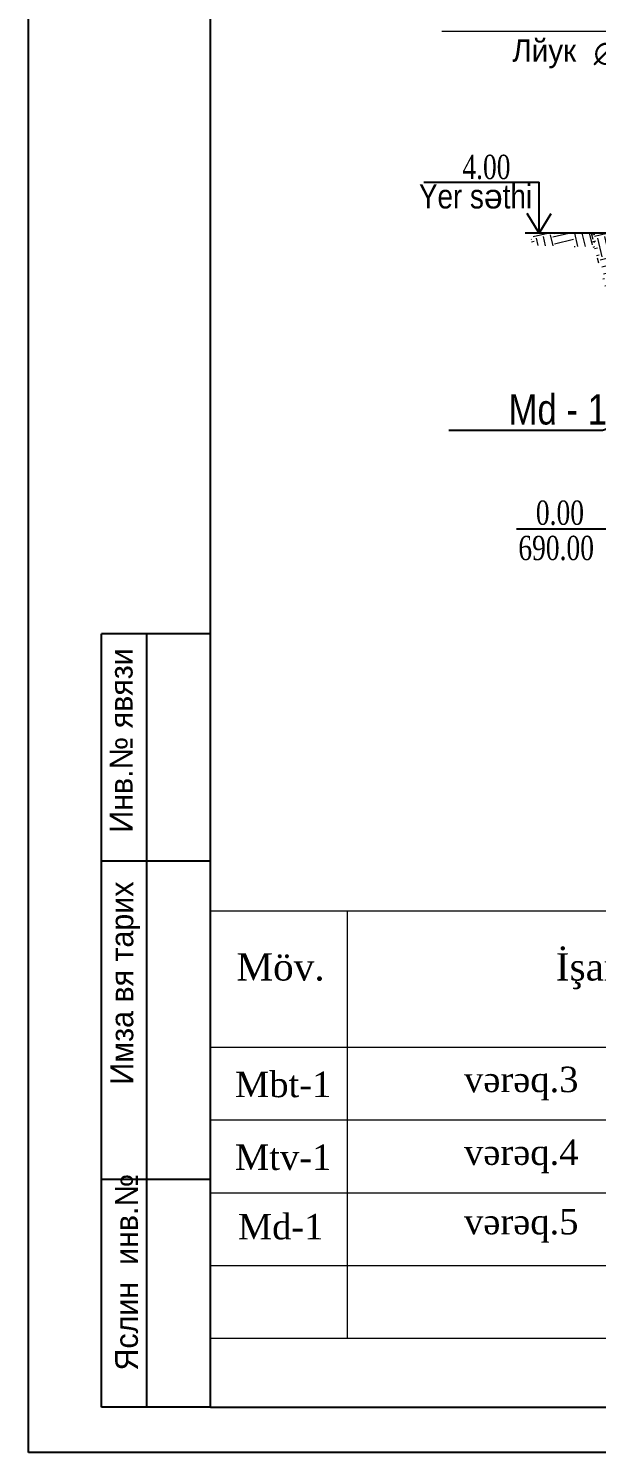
# Model space of a CAD drawing. Header units: millimetres. Extents: x 1067644 to 1117794, y -913136 to -692535.
# Drawn here: x 1075584 to 1082134, y -752919 to -736485 of the extents above; entities that cross this region are included whole.
import ezdxf
from ezdxf import colors
from ezdxf.entities.mleader import LeaderData, LeaderLine
from ezdxf.math import Vec2, Vec3

# ---------------------------------------------------------------- set-up
doc = ezdxf.new("R2010")
doc.units = ezdxf.units.MM
doc.layers.add('Annotation - Text', color=7, linetype='Continuous')
doc.layers.add('cedvel  0.09', color=7, linetype='Continuous', lineweight=13)
doc.styles.add('400', font='times.ttf', dxfattribs={"width": 0.75, "height": 300})
doc.styles.add('CP_ATTR', font='A3TI(LA).TTF')
doc.styles.get("Standard").update_dxf_attribs({"font": 'a3ar(la).ttf'})
doc.styles.add('style1', font='A3TI(LA).TTF', dxfattribs={"height": 200})
doc.styles.add('style3', font='ARIAAL_.TTF', dxfattribs={"height": 300})
doc.styles.add('style6', font='ARIALN.TTF', dxfattribs={"height": 300})
doc.styles.add('Times New  Roman', font='times.ttf')
doc.dimstyles.new('DIM_100', dxfattribs={"dimscale": 100, "dimtxt": 250, "dimasz": 2.5, "dimexe": 1.25, "dimexo": 0.625, "dimtad": 1, "dimdec": 0, "dimtxsty": 'style1', "dimblk": 'OBLIQUE', "dimcen": 2.5, "dimdle": 1.25, "dimclrd": 251, "dimclre": 251, "dimaunit": 1, "dimadec": 3, "dimazin": 0, "dimtfac": 1, "dimtdec": 0, "dimtmove": 1, "dimatfit": 3, "dimfxl": 1.25, "dimlwd": 5, "dimlwe": 5, "dimarcsym": 0})

# ---------------------------------------------------------------- blocks, each defined once
blk = doc.blocks.new('ntnntyht')
at = {"lineweight": 25}
for p, q in [((1961564, -50629), (1961564, -20955)), ((1963654, -41225), (1962400, -41225)), ((1963656, -43837), (1962402, -43837)), ((1963656, -47494), (1962402, -47494)), ((1963654, -50106), (1962400, -50106)), ((2003567, -50629), (1961564, -50629))]:
    blk.add_line(p, q, dxfattribs=at)
at = {"lineweight": 25, "ltscale": 15}
for q in [(1963654, -21476), (2003045, -50106)]:
    blk.add_line((1963654, -50106), q, dxfattribs=at)
at = {"lineweight": 25, "ltscale": 0.25}
for p, q in [((1962400, -50106), (1962400, -41225)), ((1962922, -50107), (1962922, -41225))]:
    blk.add_line(p, q, dxfattribs=at)
at = {"lineweight": 25, "char_height": 261.21, "width": 6227.25, "attachment_point": 1, "rotation": 90, "style": 'CP_ATTR'}
for s, insert in [('\\pt3143;Инв.№ явязи', (1962497, -43510)), ('\\pt3143;Имза вя тарих', (1962505, -46404)), ('\\pt3143;Яслин  инв.№', (1962558, -49687))]:
    blk.add_mtext(s, dxfattribs=dict(at, insert=insert))
blk = doc.blocks.new('_Oblique')
at = {"color": 0, "linetype": 'ByBlock', "lineweight": -2}
blk.add_line((-0.5, -0.5), (0.5, 0.5), dxfattribs=at)

msp = doc.modelspace()

# ---------------------------------------------------------------- hatches: boundary and pattern name
at = {"layer": 'Annotation - Text', "lineweight": 5, "ltscale": 20}
h = msp.add_hatch(dxfattribs=at)
h.set_pattern_fill('EARTH', color=253, scale=35, angle=-76.6397816)
h.set_pattern_definition([(283.360218, (216039, -37333.88), (267.590996, -164.8793), [222.25, -222.25]), (283.360218, (216120.09, -37314.62), (267.590996, -164.8793), [222.25, -222.25]), (283.360218, (216201.17, -37295.36), (267.590996, -164.8793), [222.25, -222.25]), (13.360218, (216234.62, -37315.97), (164.8793, 267.590996), [222.25, -222.25]), (13.360218, (216253.88, -37397.06), (164.8793, 267.590996), [222.25, -222.25]), (13.360218, (216273.14, -37478.15), (164.8793, 267.590996), [222.25, -222.25])])
edge = h.paths.add_edge_path(flags=17)
edge.add_line((1082113.226, -739007.313), (1082113.226, -738844.857))
h.paths.add_polyline_path([(1081375.262, -738844.857), (1082113.226, -738844.857), (1082113.226, -739007.313), (1081389.01, -738988.545)])
edge = h.paths.add_edge_path()
edge.add_line((1082113.226, -738844.857), (1082113.226, -739007.313))
h = msp.add_hatch(dxfattribs=at)
h.set_pattern_fill('EARTH', color=253, scale=35, angle=-76.6397816)
h.set_pattern_definition([(283.36022, (1115377.7, -668191.68), (267.591, -164.8793), [222.25, -222.25]), (283.36022, (1115458.79, -668172.42), (267.591, -164.8793), [222.25, -222.25]), (283.36022, (1115539.87, -668153.16), (267.591, -164.8793), [222.25, -222.25]), (13.36022, (1115573.32, -668173.77), (164.8793, 267.591), [222.25, -222.25]), (13.36022, (1115592.58, -668254.86), (164.8793, 267.591), [222.25, -222.25]), (13.36022, (1115611.84, -668335.94), (164.8793, 267.591), [222.25, -222.25])])
edge = h.paths.add_edge_path()
edge.add_line((1083233.405, -743078.742), (1083372.248, -743078.742))
h.paths.add_polyline_path([(1083234.63, -743078.742), (1083368.752, -743078.742), (1082238.355, -738844.857), (1082060.603, -738844.857)])

# ---------------------------------------------------------------- linework, layer by layer
at = {"color": 7}
for p, q in [((1080141.226, -738260.009), (1081474.235, -738260.009)), ((1082336.09, -742262.094), (1081209.781, -742262.094))]:
    msp.add_line(p, q, dxfattribs=at)
at = {"color": 0}
msp.add_line((1081472.212, -738844.857), (1081474.235, -738260.009), dxfattribs=at)
at = {"ltscale": 15}
msp.add_line((1083916.404, -738844.857), (1081313.209, -738844.857), dxfattribs=at)
at = {"lineweight": 20}
for p, q in [((1077684.044, -746669.595), (1077684.044, -751604.595)), ((1097109.044, -746669.595), (1077684.044, -746669.595)), ((1079259.044, -746669.595), (1079259.044, -748244.595)), ((1097109.044, -748244.595), (1077684.044, -748244.595)), ((1079259.044, -748244.595), (1079259.044, -751604.595)), ((1097109.044, -749084.595), (1077684.044, -749084.595))]:
    msp.add_line(p, q, dxfattribs=at)
at = {"color": 7, "ltscale": 15}
for points in [[(1081472.212, -738844.857), (1081333.61, -738620.513)], [(1081472.212, -738844.857), (1081610.814, -738620.513)]]:
    msp.add_lwpolyline(points, dxfattribs=at)
at = {"layer": 'cedvel  0.09', "lineweight": 20}
for p, q in [((1097109.044, -749924.595), (1077684.044, -749924.595)), ((1097109.044, -750764.595), (1077684.044, -750764.595)), ((1097109.044, -751604.595), (1077684.044, -751604.595))]:
    msp.add_line(p, q, dxfattribs=at)

# ---------------------------------------------------------------- block references
at = {"color": 3, "xscale": 1.004925508461463, "yscale": 1.004925508461463, "zscale": 1.004925508461463}
msp.add_blockref('ntnntyht', (-895641.897, -702041.285), dxfattribs=at)

# ---------------------------------------------------------------- texts
at = {"ltscale": 100, "char_height": 256, "width": 8986.82714, "attachment_point": 9, "style": 'style3'}
for s, insert in [('Лйук {\\L   }', (1081899.303, -736944.616)), ('\\A1;{\\fArial|b0|i0|c0|p34;∅}700', (1082949.768, -736908.668))]:
    msp.add_mtext(s, dxfattribs=dict(at, insert=insert))
at = {"lineweight": 9, "char_height": 280, "width": 23109.77763, "style": '400'}
for s, insert, attachment_point in [('{\\fTimes New Roman|b0|i0|c238|p18;4.0}0', (1080587.045, -737942.2), 1), ('{\\fTimes New Roman|b0|i0|c238|p18;0.0}0', (1081989.864, -741932.505), 3), ('{\\fTimes New Roman|b0|i0|c238|p18;690.00}', (1082104.789, -742339.507), 3)]:
    msp.add_mtext(s, dxfattribs=dict(at, insert=insert, attachment_point=attachment_point))
at = {"color": 0, "lineweight": 25, "insert": (1080086.676, -738281.824), "char_height": 280, "width": 3304.78713, "attachment_point": 1, "style": 'style6'}
msp.add_mtext('{\\fArial Narrow|b0|i0|c238|p34;Yer} {\\fArial Narrow|b0|i0|c238|p34;s\\fArial|b0|i0|c238|p34;ə\\fArial Narrow|b0|i0|c238|p34;thi}', dxfattribs=at)
at = {"color": 7, "lineweight": 5, "ltscale": 15, "char_height": 315, "width": 963.9764, "attachment_point": 1, "style": 'Times New  Roman'}
for s, insert in [('{\\fTimes New Roman|b0|i0|c238|p18;İşarə}', (1081665.425, -747157.008)), ('{\\fTimes New Roman|b0|i0|c238|p18;Möv.}', (1077981.358, -747157.008))]:
    msp.add_mtext(s, dxfattribs=dict(at, insert=insert))
at = {"lineweight": 25, "char_height": 420, "width": 6088.80326, "attachment_point": 1}
for s, insert in [('{\\fTimes New Roman|b0|i0|c238|p18;\\H0.7x;Mbt-1}', (1077965.897, -748523.949)), ('{\\fTimes New Roman|b0|i0|c238|p18;\\H0.7x;Mtv-1}', (1077965.897, -749363.949)), ('{\\fTimes New Roman|b0|i0|c238|p18;\\H0.7x;Md-1}', (1077998.745, -750165.313))]:
    msp.add_mtext(s, dxfattribs=dict(at, insert=insert))
at = {"lineweight": 40, "char_height": 420, "width": 1441.61089, "attachment_point": 1}
for s, insert in [('{\\fTimes New Roman|b0|i0|c238|p18;\\H0.7x;vərəq.3}', (1080606.823, -748465.957)), ('{\\fTimes New Roman|b0|i0|c238|p18;\\H0.7x;vərəq.4}', (1080606.823, -749305.957)), ('{\\fTimes New Roman|b0|i0|c238|p18;\\H0.7x;vərəq.5}', (1080606.823, -750107.321))]:
    msp.add_mtext(s, dxfattribs=dict(at, insert=insert))

# ---------------------------------------------------------------- leaders
at = {"ltscale": 5}
msp.add_leader([(1084876.6, -738259.437), (1084033.135, -736519.405), (1080350.768, -736519.405)], dimstyle='DIM_100', override={"dimgap": 0.625, "dimtad": 0}, dxfattribs=at)
at = {"color": 13, "linetype": 'ByBlock', "lineweight": 9}
ml = msp.add_multileader_mtext('Standard', dxfattribs=at)
ml.set_content('{\\fArial Narrow|b0|i0|c238|p34;\\C256;Md - 1    }', color=3, style='style6')
ml.set_leader_properties()
ml.build(insert=Vec2(0, 0))
ml.multileader.update_dxf_attribs({"text_left_attachment_type": 6, "text_right_attachment_type": 6, "dogleg_length": 0.36, "arrow_head_size": 200})
ctx = ml.context
ctx.base_point, ctx.char_height, ctx.arrow_head_size, ctx.landing_gap_size, ctx.plane_origin = Vec3(1081171.214, -741124.946), 350, 200, 0.15, Vec3(1074123.95, -736637.56)
ctx.left_attachment, ctx.right_attachment, ctx.text_align_type = 6, 6, 1
notes = []
notes.append((ctx, [(1, (1, 1, 0), (1082204.206, -741124.946), (-1, 0), 0.36, [(0, [(1084020.289, -740484.474)], 0, [])])]))
ctx.mtext.insert, ctx.mtext.alignment, ctx.mtext.flow_direction = Vec3(1081687.53, -740704.946), 2, 5
for ctx, leaders in notes:
    for number, flags, end, landing, length, lines in leaders:
        leader = LeaderData()
        leader.index, (leader.has_last_leader_line, leader.has_dogleg_vector, leader.attachment_direction) = number, flags
        leader.last_leader_point, leader.dogleg_vector, leader.dogleg_length = Vec3(end), Vec3(landing), length
        for number, points, colour, breaks in lines:
            line = LeaderLine()
            line.index, line.vertices, line.color, line.breaks = number, Vec3.list(points), colors.encode_raw_color(colour), breaks
            leader.lines.append(line)
        ctx.leaders.append(leader)

doc.saveas('drawing.dxf')
